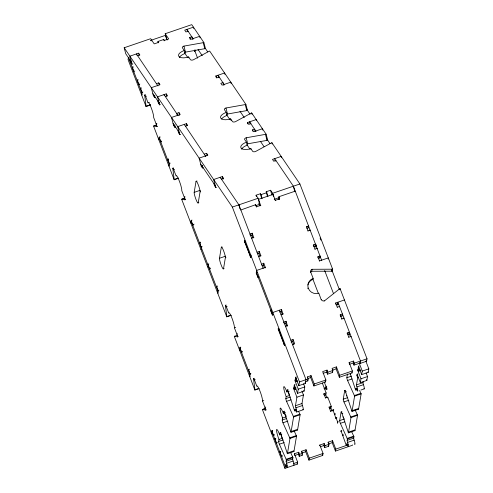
<?xml version="1.0" encoding="UTF-8"?>
<svg xmlns="http://www.w3.org/2000/svg" width="493" height="493" viewBox="0 0 493 493"><rect width="100%" height="100%" fill="white"/><g stroke="black" fill="none" stroke-linecap="round" stroke-linejoin="round"><path stroke-width="0.74" d="M129.215 57.379L128.396 57.656L128.063 59.635L146.07 106.543L150.562 105.009M133.196 66.802L132.377 67.085L132.266 67.744L133.085 67.461M133.88 71.947L132.377 67.085M138.176 79.774L137.356 80.051L137.245 80.71L137.861 80.501M137.356 80.051L138.86 84.913L139.679 84.636M141.269 87.834L140.45 88.111L140.339 88.771L141.158 88.493M140.45 88.111L142.064 92.314L141.62 94.958L142.44 94.674M150.827 40.697L150.889 40.327L165.42 35.36L167.201 40.007M165.358 35.73L165.42 35.36M160.083 136.851L159.27 137.134L158.826 139.772L159.64 139.488M159.27 137.134L160.773 141.996L161.587 141.719M168.563 158.931L167.743 159.214L167.632 159.874L168.452 159.59M169.734 165.777L168.914 166.055L169.358 163.417L167.743 159.214M194.68 51.445L194.901 50.126L195.308 49.984M194.784 51.475L194.864 50.982A1.744 1.67 9.5 0 1 194.803 50.027M198.833 202.666L198.217 202.876A5.817 0.82 71.1 0 1 195.924 199.271A5.817 0.82 71.1 0 1 194.18 192.362L196.029 181.369L197.052 181.017M192.036 220.094L191.222 220.371L190.779 223.009L191.592 222.731M191.222 220.371L192.726 225.239L193.539 224.956M198.217 202.876L200.066 191.882A5.817 0.82 71.1 0 0 198.322 184.974A5.817 0.82 71.1 0 0 196.029 181.369M200.515 242.174L199.696 242.451L199.585 243.111L200.404 242.833M199.696 242.451L201.199 247.32L201.816 247.11M207.929 264.84L208.04 264.18L208.853 263.903M208.04 264.18L209.543 269.049L210.357 268.771M224.124 268.562L223.514 268.771A5.817 0.82 71.1 0 1 221.215 265.16A5.817 0.82 71.1 0 1 219.477 258.258L221.32 247.258L222.14 246.981M217.333 285.983L216.513 286.26L216.402 286.92L217.222 286.643M216.513 286.26L218.128 290.469L217.684 293.107L218.504 292.83M223.514 268.771L225.356 257.771A5.817 0.82 71.1 0 0 223.619 250.863A5.817 0.82 71.1 0 0 221.32 247.258M240.744 210.018L255.651 204.687L256.415 207.035M249.982 234.452L250.068 233.953L252.25 233.207L253.778 237.909M255.547 205.304L255.651 204.687M252.921 237.817L251.917 235.192L252.25 233.207M258.338 200.454L258.529 199.338L273.054 194.371L275.304 200.577M260.729 205.791L258.529 199.338M240.806 347.14L239.992 347.423L239.549 350.061L240.368 349.784M239.992 347.423L241.496 352.285L242.309 352.008M259.922 256.046L258.911 253.414L259.244 251.436L257.063 252.182M258.634 256.631L260.859 255.639L259.244 251.436M258.652 276.974L257.839 277.257L256.224 273.048L256.668 270.411L265.382 267.428L263.767 263.225L261.524 264.34M260.772 256.138L260.859 255.639M257.839 277.257L257.95 276.598L258.763 276.314M272.956 194.988L273.054 194.371M264.445 267.828L263.435 265.203L263.767 263.225M263.163 268.42L238.889 204.835L220.186 177.289L220.383 178.041M265.302 267.927L265.382 267.428M249.285 369.226L248.466 369.503L248.355 370.163L249.175 369.886M295.202 191.506L295.264 191.136L278.896 196.738L278.816 199.369M248.466 369.503L250.08 373.706L249.637 376.35L250.456 376.067M279.599 199.455L278.896 196.738M273.184 314.83L272.364 315.107L270.749 310.904L270.86 310.245L271.68 309.961M272.364 315.107L272.808 312.47L281.528 309.487L283.037 314.312M279.291 310.565L279.346 310.233L306.005 379.678L305.377 383.418L298.838 385.655L295.609 377.244L296.429 376.96M282.304 314.355L281.195 311.465L281.528 309.487M280.899 314.811L283.142 313.696M283.728 322.884L283.876 322.021L286.051 321.276L287.561 326.101M286.827 326.144L285.718 323.254L286.051 321.276M272.758 430.383L271.945 430.66L271.501 433.304L272.321 433.02M306.399 226.916L308.618 225.923L308.285 227.902L306.923 228.37M271.945 430.66L273.449 435.529L274.262 435.251M308.014 231.125L306.443 226.669M275.858 438.443L275.039 438.721L274.928 439.386L275.747 439.103M293.828 344.373L292.713 341.483L293.045 339.498L290.87 340.244M292.423 344.823L294.66 343.707L293.045 339.498M276.542 443.595L275.039 438.721M286.341 464.702L285.521 464.979A2.329 0.327 71.1 0 1 286.162 465.762A4.653 0.659 71.1 0 0 287.45 467.321A4.653 0.659 71.1 0 0 286.581 463.272A2.329 0.327 71.1 0 1 286.15 461.245L286.384 459.852A2.329 0.327 71.1 0 0 286.143 459.279L279.34 444.218A2.329 0.327 71.1 0 1 278.644 441.457L278.976 439.473A8.141 1.152 71.1 0 1 276.536 429.804A8.141 1.152 71.1 0 1 279.747 434.857L281.059 434.407M279.747 434.857L280.079 432.879L280.899 432.595M294.155 430.907L296.281 435.609A2.329 0.327 71.1 0 1 296.515 436.188L293.945 451.496L287.407 453.733L289.983 438.419A2.329 0.327 71.1 0 0 289.742 437.846L282.939 422.784A2.329 0.327 71.1 0 1 282.243 420.024L282.569 418.039A8.141 1.152 71.1 0 1 280.135 408.37A8.141 1.152 71.1 0 1 283.346 413.424L284.652 412.974M283.346 413.424L283.678 411.445L284.498 411.162M298.604 411.353L299.88 414.182A2.329 0.333 71.1 0 1 300.114 414.755L297.544 430.062L291.006 432.299L293.575 416.992A2.329 0.333 71.1 0 0 293.341 416.412L286.538 401.351A2.329 0.327 71.1 0 1 285.835 398.59L286.168 396.606A8.141 1.152 71.1 0 1 283.734 386.937A8.141 1.152 71.1 0 1 286.944 391.99L288.91 391.319M286.944 391.99L287.277 390.012L288.097 389.729M313.289 245.76L313.437 244.892L315.619 244.146L315.927 247.283L314.947 245.249M280.831 451.409L280.018 451.693L279.907 452.358L280.517 452.149M282.569 418.039L285.841 416.924L286.063 415.605M286.168 396.606L289.44 395.491L289.662 394.172M310.701 272.382L310.744 272.136A2.329 2.231 9.5 0 1 312.118 269.289L331.925 269.209A2.329 2.231 9.5 0 0 332.584 269.086L299.91 183.969L271.889 142.699A2.329 1.06 -14.7 0 0 271.292 142.952L255.51 151.53A2.329 1.06 -14.7 0 1 252.706 151.363L250.838 148.609A8.141 3.704 -14.7 0 1 241.034 148.011A8.141 3.704 -14.7 0 1 246.482 142.194L244.614 139.445A2.329 1.06 -14.7 0 1 246.173 137.781L265.462 134.361A2.329 1.06 -14.7 0 0 266.115 134.188L267.693 140.203A2.329 1.06 -14.7 0 1 267.04 140.376L247.751 143.796A2.329 1.06 -14.7 0 0 246.82 144.239M315.009 249.347L313.437 244.892M310.479 272.407A2.329 2.231 9.5 0 1 311.786 271.267L312.118 269.289M280.018 451.693L281.521 456.555L282.335 456.278M295.658 409.19L294.839 409.473A2.329 0.327 71.1 0 1 295.486 410.25A4.653 0.659 71.1 0 0 296.768 411.809A4.653 0.659 71.1 0 0 295.899 407.766A2.329 0.327 71.1 0 1 295.467 405.739L296.903 397.198L293.674 388.786L293.896 387.467L294.709 387.19M295.929 389.15L294.703 389.569L294.906 388.361L294.099 386.259L294.321 384.941L295.134 384.657M303.577 383.788L304.785 386.943L304.082 391.115L297.544 393.352L298.247 389.18L295.017 380.769L295.239 379.45L296.059 379.172M297.68 380.997L296.046 381.551L296.194 380.664L295.387 378.562L295.609 377.244M317.165 248.725L317.233 248.355L315.052 249.101M318.299 293.236L313 279.432L313.166 278.446L310.744 272.136M317.819 257.549L317.96 256.68L320.142 255.935L319.809 257.913L318.176 258.474M319.532 261.136L317.96 256.68M352.575 444.871L352.513 445.241L335.443 451.083L335.776 449.105L332.547 440.693L328.184 442.184L328.991 444.285L328.658 446.264L324.665 447.632L324.998 445.654L324.191 443.546L319.834 445.037L323.063 453.449L322.73 455.427L308.957 460.142L309.29 458.157L306.061 449.745L301.704 451.237L302.511 453.344L302.178 455.322L299.239 456.327L299.571 454.349L298.764 452.241L294.407 453.733L297.636 462.144L297.304 464.129L284.954 468.35L285.521 464.979M296.244 410.305L294.604 410.866L294.839 409.473M298.838 385.655L299.467 381.915L232.351 207.072L124.181 47.759L150.673 38.694L154.198 43.889L158.561 42.398L157.939 41.486L163.75 39.495L164.372 40.414L168.729 38.922L165.198 33.727L191.74 24.65L203.868 42.509L205.445 48.524A2.329 1.06 -14.7 0 1 204.792 48.696L185.504 52.116A2.329 1.06 -14.7 0 0 184.573 52.56M321.701 260.47L293.372 186.2L274.669 158.654L275.328 161.162M293.563 465.072A4.653 0.659 71.1 0 0 293.119 461.035A2.329 0.327 71.1 0 1 292.688 459.008L292.922 457.621A2.329 0.327 71.1 0 0 292.682 457.042L290.556 452.34M302.788 409.443A4.653 0.659 71.1 0 0 302.437 405.529A2.329 0.327 71.1 0 1 302.006 403.502L303.441 394.961L301.926 391.023M294.303 454.355L294.407 453.733M307.336 377.077L311.009 375.586L314.238 383.998L313.905 385.976L325.559 381.989L325.891 380.011L322.662 371.599L327.025 370.107L327.833 372.215L327.5 374.193L332.553 372.461L332.886 370.483L332.079 368.382L336.436 366.891L339.665 375.302L339.332 377.281L352.045 372.936L352.378 370.952L349.149 362.54L353.506 361.055L354.313 363.156L353.98 365.134L360.155 363.021M321.196 299.719L318.817 293.162A8.141 7.802 9.5 0 1 308.365 288.411A8.141 7.802 9.5 0 1 313.166 278.446M328.104 259.022L328.295 257.907L319.575 260.889M305.672 381.656L307.854 380.91L308.187 378.932L307.379 376.831M313.905 385.976L310.676 377.564L311.009 375.586M299.239 456.327L298.431 454.226L298.764 452.241M324.184 301.075L339.486 288.91A2.329 2.231 9.5 0 1 340.078 288.608L367.026 358.805L366.619 361.227L360.081 363.464L359.73 362.54M311.786 271.267L331.598 271.193L331.925 269.209M301.519 452.352L301.704 451.237M332.584 269.086L332.251 271.064A2.329 2.231 9.5 0 1 331.598 271.193M308.957 460.142L305.728 451.73L306.061 449.745M335.554 303.934L335.721 302.949L344.441 299.966L344.373 300.336M339.363 289.65L339.424 289.28M339.936 289.471L340.078 288.608M338.272 304.557L337.459 304.84L337.902 302.203L360.488 361.042L360.081 363.464M337.292 307.398L335.721 302.949M327.5 374.193L326.693 372.092L327.025 370.107M323.784 394.659L323.95 393.673L326.126 392.927L322.323 383.018M339.43 306.899L339.517 306.406L337.335 307.151M326.126 392.927L325.793 394.905L324.16 395.466M325.522 398.128L323.95 393.673M340.164 315.23L340.244 314.731L342.425 313.986L342.093 315.97L340.46 316.524M327.599 397.999L327.74 397.13L325.559 397.876M319.71 445.783L319.834 445.037M341.815 319.187L340.244 314.731M329.016 407.236L331.241 406.244L327.74 397.13M339.332 377.281L336.103 368.869L336.436 366.891M324.665 447.632L323.858 445.53L324.191 443.546M331.241 406.244L330.908 408.222L329.546 408.691M330.63 411.445L329.059 406.99M332.769 410.946L332.966 409.794L333.779 409.51M328.085 442.8L328.184 442.184M347.158 333.453L347.245 332.96L349.42 332.214L349.728 335.351L348.754 333.317M336.762 418.23L335.949 418.514L332.966 409.794M348.816 337.409L347.245 332.96M335.949 418.514L336.06 417.854L336.873 417.571M335.443 451.083L332.214 442.671L332.547 440.693M350.954 336.916L351.034 336.417L348.853 337.163M337.452 423.376L337.674 422.057L336.06 417.854M349.062 363.039L349.149 362.54M347.355 443.829L346.542 444.107A2.329 0.327 71.1 0 1 347.183 444.889A4.653 0.659 71.1 0 0 348.471 446.448A4.653 0.659 71.1 0 0 347.602 442.4A2.329 0.327 71.1 0 1 347.171 440.378L347.399 438.986A2.329 0.327 71.1 0 0 347.164 438.413L340.355 423.345A2.329 0.327 71.1 0 1 339.659 420.584L341.101 412.006L341.92 411.723M355.176 410.034L357.302 414.742A2.329 0.327 71.1 0 1 357.536 415.316L354.966 430.623L348.428 432.86L350.998 417.553A2.329 0.327 71.1 0 0 350.763 416.979L343.954 401.912A2.329 0.327 71.1 0 1 343.257 399.151L344.699 390.573L345.519 390.29M359.625 390.481L360.901 393.309A2.329 0.333 71.1 0 1 361.135 393.882L358.565 409.19L352.027 411.427L354.596 396.119A2.329 0.333 71.1 0 0 354.362 395.546L347.553 380.479A2.329 0.327 71.1 0 1 346.856 377.718L347.491 373.965M340.897 431.646L341.039 430.82L341.852 430.543M350.683 373.3L350.461 374.618A8.141 1.152 71.1 0 1 350.209 373.947M353.98 365.134L353.173 363.033L353.506 361.055M346.542 444.107L346.308 445.499L341.039 430.82M356.679 388.324L355.86 388.601A2.329 0.327 71.1 0 1 356.501 389.384A4.653 0.659 71.1 0 0 357.789 390.943A4.653 0.659 71.1 0 0 356.92 386.894A2.329 0.327 71.1 0 1 356.488 384.867L357.702 377.65L356.895 375.543L357.111 374.224L357.93 373.947M366.114 372.874L367.525 376.553L366.878 380.399L360.34 382.636L360.987 378.79L357.758 370.379L357.98 369.06L358.799 368.776M360.833 370.459L358.787 371.161L359.046 369.633L358.238 367.525L358.46 366.207L359.28 365.929M356.852 389.575L355.626 389.994L355.86 388.601M365.843 361.098L368.819 368.856L368.228 372.381L361.689 374.618L362.281 371.093L359.206 363.076M354.393 443.934A4.653 0.659 71.1 0 0 354.14 440.163A2.329 0.327 71.1 0 1 353.703 438.141L353.937 436.749A2.329 0.327 71.1 0 0 353.703 436.176L351.577 431.467M363.902 388.694A4.653 0.659 71.1 0 0 363.458 384.657A2.329 0.327 71.1 0 1 363.027 382.63L363.242 381.329M250.845 257.549L244.355 240.233L244.781 242.303L250.832 257.556M188.147 31.225L185.966 31.971L184.721 30.141L193.441 27.158L193.792 28.495M137.67 55.758L139.852 55.013L138.607 53.182L129.887 56.159L131.988 64.176L132.808 63.899M190.23 39.477L189.7 37.474L191.882 36.728L192.584 39.397M131.039 60.06L130.22 60.343L130.744 62.346L131.988 64.176M130.744 62.346L131.97 61.927M133.991 71.288L134.811 71.01M138.971 84.254L139.79 83.976M156.577 83.607L158.752 82.861L159.997 84.691L151.283 87.674L153.385 95.691L154.629 97.522L155.449 97.244M142.064 92.314L142.884 92.037M142.502 92.789L141.953 92.98L128.396 57.656M146.07 106.531A2.329 0.327 71.1 0 0 146.07 106.266L144.683 95.032L145.503 94.755M144.683 95.032A2.329 0.327 71.1 0 1 145.601 96.48L146.421 96.197M153.385 95.691L154.204 95.414M154.925 95.241L154.106 95.519L154.629 97.522M216.372 77.98L215.848 75.977L224.561 72.995L224.913 74.332M165.291 96.437L167.472 95.691L166.227 93.861L157.507 96.844L159.609 104.861L160.428 104.578M219.274 77.068L217.093 77.808L215.848 75.977M145.601 96.48L148.023 102.784L149.336 102.341M158.66 100.738L157.84 101.022L158.364 103.025L159.609 104.861M146.07 106.266L150.562 104.732M158.364 103.025L159.59 102.606M175.668 127.028L174.849 127.305L173.604 125.468L171.502 117.457L180.222 114.475L178.977 112.638L176.796 113.384L177.32 115.387M157.612 126.3L156.792 126.578A2.329 0.327 71.1 0 0 156.096 123.817L156.916 123.533M156.491 124.988L153.631 125.968L156.792 126.578M156.836 124.945L153.563 126.066L174.177 179.76L178.669 178.226M173.604 125.468L174.83 125.049M175.144 125.019L174.325 125.302L174.849 127.305M185.51 126.22L187.691 125.475L186.446 123.638L177.726 126.621L179.834 134.638L180.648 134.361M178.879 130.522L178.059 130.799L178.583 132.808L179.834 134.638M159.972 137.51L159.159 137.793L169.247 164.077L169.795 163.892M178.583 132.808L179.809 132.389M160.884 141.337L161.698 141.06M247.825 123.891L247.474 122.554L256.187 119.571L256.452 120.575M250.894 123.644L248.719 124.39L247.474 122.554M252.804 131.224L252.453 129.887L254.628 129.141L255.158 131.15M169.358 163.417L170.177 163.14M204.416 154.062L206.598 153.317L207.843 155.153L199.123 158.136L201.224 166.153L202.475 167.984L203.289 167.706M174.177 179.76A2.329 0.327 71.1 0 0 174.177 179.483L172.79 168.255L173.61 167.971M172.79 168.255A2.329 0.327 71.1 0 1 173.709 169.697L174.528 169.413M201.224 166.153L202.45 165.734M202.765 165.703L201.945 165.981L202.475 167.984M174.177 179.483L178.263 178.09M221.431 179.125L223.612 178.38L222.368 176.543L213.648 179.526L215.749 187.543L216.569 187.266M281.558 157.754L281.207 156.417L272.487 159.399L273.732 161.236L275.914 160.49M214.8 183.427L213.98 183.704L214.504 185.707L215.749 187.543M194.18 192.362L200.312 190.267M214.504 185.707L215.731 185.288M185.719 199.517L184.9 199.794A2.329 0.327 71.1 0 0 184.203 197.034L185.023 196.756M200.066 191.882L200.676 191.672M185.004 198.063L181.738 199.184L184.9 199.794M184.937 198.168L181.671 199.283L226.792 316.833L231.291 315.298M267.268 195.746L266.214 191.734L270.577 190.243L272.647 193.299L273.523 196.639M256.397 196.553L256.046 195.216L260.403 193.724L261.025 194.643L266.836 192.652L267.89 196.664M191.654 220.846L191.111 221.03L218.017 291.129L218.565 290.944M232.351 207.072L258.122 198.272L259.7 204.281L255.423 205.741M272.647 193.299L299.91 183.969M192.837 224.58L194.063 224.161M274.225 199.314L279.229 197.601M256.459 206.789L260.815 205.298M275.347 200.331L279.704 198.839M201.31 246.66L202.13 246.377M200.867 249.298L201.483 249.088M250.142 235.796L251.917 235.192M251.683 238.162L253.864 237.416M245.797 241.108L244.978 241.385L244.811 242.377L245.631 242.1M219.477 258.258L225.603 256.157M225.356 257.771L225.973 257.562M308.057 230.872L310.233 230.126M207.596 266.824L208.206 266.614M209.654 268.389L210.468 268.106M251.177 255.127L250.358 255.405L250.191 256.397L251.282 256.021M257.821 253.79L258.911 253.414M316.266 244.861L315.452 245.138L315.113 244.263M313.647 246.685L316.37 245.754M262.073 265.672L263.435 265.203M256.878 272.204L256.335 272.389L272.475 314.448L273.023 314.263M256.224 273.048L257.038 272.771M218.128 290.469L218.947 290.186M226.792 316.82A2.329 0.327 71.1 0 0 226.792 316.555L225.412 305.327L226.225 305.044M225.412 305.327A2.329 0.327 71.1 0 1 226.33 306.769L227.144 306.486M226.792 316.555L230.878 315.163M270.749 310.904L271.569 310.621M279.562 312.026L281.195 311.465M238.335 336.59L237.515 336.867A2.329 0.327 71.1 0 0 236.819 334.106L234.397 327.796L235.709 327.352M236.819 334.106L237.638 333.829M237.558 335.24L234.286 336.355L254.899 390.055L258.985 388.657M335.93 304.742L338.112 303.996M284.221 323.765L285.718 323.254M285.484 326.224L287.666 325.479M279.599 329.17L278.785 329.453L278.619 330.439L284.64 345.618L278.785 329.453C277.836 326.366 277.867 331.358 279.432 330.162M240.695 347.805L239.881 348.083L249.969 374.366L250.518 374.181M241.607 351.626L242.42 351.349M341.859 318.94L344.04 318.195M284.572 343.331L283.999 344.459L284.818 344.182M291.08 342.037L292.713 341.483M349.66 333.065L349.254 333.2L348.921 332.325M347.861 334.611L349.907 333.915M250.08 373.706L250.9 373.429M254.899 390.043A2.329 0.327 71.1 0 0 254.899 389.778L253.513 378.544L254.333 378.267M253.513 378.544A2.329 0.327 71.1 0 1 254.431 379.986L255.251 379.709M254.899 389.778L258.985 388.379M295.387 378.562L296.613 378.143M295.017 380.769L296.244 380.349M296.194 380.664L297.014 380.386M307.952 378.501L310.676 377.564M323.149 373.3L326.693 372.092M332.559 370.083L336.103 368.869M349.358 364.333L353.173 363.033M299.467 381.915L308.187 378.932M327.833 372.215L332.886 370.483M354.313 363.156L367.026 358.805M294.099 386.259L294.913 385.982M293.674 388.786L294.487 388.509M294.906 388.361L296.127 387.942M287.277 390.012A2.329 0.327 71.1 0 1 288.195 391.454L289.015 391.171M358.238 367.525L359.058 367.248M266.442 409.806L265.622 410.09A2.329 0.327 71.1 0 0 264.926 407.323L262.504 401.019L263.81 400.569M298.247 389.18L304.785 386.943M314.238 383.998L325.891 380.011M339.665 375.302L352.378 370.952M359.046 369.633L360.272 369.214M357.758 370.379L358.577 370.095M362.281 371.093L368.819 368.856M285.835 398.59L290.334 397.05M346.856 377.718L351.355 376.177M356.895 375.543L357.708 375.265M264.926 407.323L265.745 407.045M327.463 388.934L326.643 389.217A2.329 0.327 71.1 0 0 325.947 386.45L326.767 386.173M296.903 397.198L303.441 394.961M265.32 408.494L262.461 409.473L265.622 410.09M324.295 388.324L326.748 387.486M265.659 408.457L262.393 409.572L284.954 468.35M286.538 401.351L291.03 399.811M324.228 388.422L326.68 387.584M347.553 380.479L352.051 378.944M357.702 377.65L358.516 377.367M360.987 378.79L367.525 376.553M295.467 405.739L302.006 403.502M356.488 384.867L363.027 382.63M295.899 407.766L302.437 405.529M356.92 386.894L363.458 384.657M283.678 411.445A2.329 0.327 71.1 0 1 284.597 412.887L285.416 412.604M344.699 390.573A2.329 0.327 71.1 0 1 345.618 392.015L346.437 391.738M288.195 391.454L294.383 410.231L295.609 409.812M350.375 374.101L355.398 389.365L356.624 388.946M295.486 410.25L296.299 409.973M356.501 389.384L357.32 389.1M296.632 412.012L303.17 409.775M360.919 390.025L364.191 388.909M282.243 420.024L286.735 418.483M343.257 399.151L347.756 397.611M293.341 416.412L299.88 414.182M354.362 395.546L360.901 393.309M293.575 416.992L300.114 414.755M354.596 396.119L361.135 393.882M282.939 422.784L287.838 421.108M343.954 401.912L348.859 400.236M272.376 431.135L271.834 431.32L285.287 466.372L286.513 465.953M330.674 411.199L333.397 410.262M273.56 434.869L274.373 434.586M334.581 413.997L335.394 413.719M334.47 414.656L335.283 414.379M280.079 432.879A2.329 0.327 71.1 0 1 280.998 434.321L281.817 434.037M341.101 412.006A2.329 0.327 71.1 0 1 342.019 413.448L342.838 413.171M284.597 412.887L290.784 431.665L297.322 429.434A2.323 0.327 71.1 0 0 297.544 430.062M345.618 392.015L351.805 410.798L358.337 408.561A2.329 0.327 71.1 0 0 358.565 409.19M278.976 439.473L282.243 438.357A8.141 1.152 71.1 0 1 280.745 433.914M278.644 441.457L283.136 439.916M339.659 420.584L344.564 418.908M289.742 437.846L296.281 435.609M350.763 416.979L357.302 414.742M276.653 442.93L277.473 442.652M289.983 438.419L296.515 436.188M337.674 422.057L338.488 421.78M350.998 417.553L357.536 415.316M279.34 444.218L284.239 442.541M340.355 423.345L344.853 421.811M280.998 434.321L287.185 453.098L293.723 450.867A2.323 0.327 71.1 0 0 293.945 451.496M342.019 413.448L348.206 432.232L354.744 429.995A2.329 0.327 71.1 0 0 354.966 430.623M281.632 455.896L282.446 455.618M342.653 435.023L343.467 434.746M342.543 435.689L343.356 435.405M294.623 455.526L298.431 454.226M301.919 453.03L305.728 451.73M320.321 446.738L323.858 445.53M328.671 443.879L332.214 442.671M299.571 454.349L302.511 453.344M324.998 445.654L328.991 444.285M286.143 459.279L292.682 457.042M347.164 438.413L353.703 436.176M286.384 459.852L292.922 457.621M347.399 438.986L353.937 436.749M286.15 461.245L292.688 459.008M347.171 440.378L353.703 438.141M286.581 463.272L293.119 461.035M347.602 442.4L354.14 440.163M286.162 465.762L286.981 465.478M347.183 444.889L348.003 444.606M293.6 463.525L297.636 462.144M309.29 458.157L323.063 453.449M335.776 449.105L347.978 444.926M280.8 156.558L281.207 156.417M187.747 57.533L185.023 53.521L184.234 50.514L182.367 47.766A2.329 1.06 -14.7 0 1 183.926 46.102L203.215 42.688A2.329 1.06 -14.7 0 0 203.868 42.509M229.775 119.429L227.051 115.417L226.262 112.41L224.395 109.662A2.329 1.06 -14.7 0 1 225.954 107.998L245.243 104.584A2.329 1.06 -14.7 0 0 245.89 104.405L247.468 110.42A2.329 1.06 -14.7 0 1 246.82 110.598L227.532 114.012A2.329 1.06 -14.7 0 0 226.601 114.456M234.354 336.257L237.515 336.867M324.074 388.718L326.643 389.217M245.89 104.405L209.642 51.019A2.329 1.06 -14.7 0 0 209.044 51.272L193.262 59.856A2.329 1.06 -14.7 0 1 190.458 59.684L188.591 56.929A8.141 3.704 -14.7 0 1 178.786 56.331A8.141 3.704 -14.7 0 1 184.234 50.514M226.262 112.41A8.141 3.704 -14.7 0 0 220.815 118.228A8.141 3.704 -14.7 0 0 230.619 118.831L232.486 121.58A2.329 1.06 -14.7 0 0 235.29 121.753L251.073 113.168A2.329 1.06 -14.7 0 1 251.67 112.922L266.115 134.188M205.291 48.296L207.738 51.907M246.605 109.15L250.08 114.265M266.867 138.989L269.961 143.549M198.05 49.503L202.253 55.691M239.962 111.227L244.257 117.556M260.47 141.436L264.014 146.655M189.7 37.474L190.951 39.304L199.665 36.322L200.059 37.825M252.453 129.887L253.698 131.723L262.412 128.741L262.763 130.078M246.482 142.194L247.27 145.201L249.994 149.213M266.214 191.734L266.836 192.652M256.046 195.216L258.122 198.272M258.868 203.061L259.7 204.281M131.465 62.173L125.758 53.768L124.181 47.759M152.861 93.688L159.085 102.852M173.08 123.466L179.304 132.635M200.7 164.144L215.225 185.541M309.783 230.447L309.425 229.96L309.407 230.441M343.701 318.768L343.257 318.028L343.27 318.768M320.105 237.996L320.912 240.097M331.986 270.367L339.264 289.323M366.367 360.568L366.619 361.227M368.024 371.858L368.228 372.381M366.576 379.61L366.878 380.399M307.872 226.817L308.285 227.902M319.624 257.445L319.809 257.913M324.653 270.534L333.533 293.668M341.908 315.495L342.093 315.97M337.157 304.052L337.459 304.84M358.46 366.207L361.689 374.618M357.98 369.06L358.787 371.161M357.111 374.224L360.34 382.636M351.842 372.406L352.045 372.936M332.3 371.808L332.553 372.461M259.053 203.554L259.91 205.791M325.257 381.206L325.559 381.989M324.197 381.896L325.947 386.45M194.864 50.982L197.613 58.131M325.663 394.573L326.791 397.506M330.47 407.089L331.943 410.915M307.601 380.257L307.854 380.91M305.075 382.63L305.377 383.418M328.412 445.604L328.658 446.264M303.78 390.327L304.082 391.115M295.239 379.45L296.046 381.551M322.428 454.638L322.73 455.427M294.321 384.941L297.544 393.352M293.896 387.467L294.703 389.569M150.889 40.327L151.141 40.993M301.926 454.663L302.178 455.322M297.002 463.34L297.304 464.129M156.096 123.817L153.674 117.507A8.141 1.152 71.1 0 0 151.24 107.838A8.141 1.152 71.1 0 0 148.023 102.784M173.709 169.697L176.13 176.007A8.141 1.152 71.1 0 1 179.347 181.054A8.141 1.152 71.1 0 1 181.781 190.723L184.203 197.034M226.33 306.769L228.752 313.08A8.141 1.152 71.1 0 1 231.963 318.127A8.141 1.152 71.1 0 1 234.397 327.796M254.431 379.986L256.853 386.296A8.141 1.152 71.1 0 1 260.07 391.343A8.141 1.152 71.1 0 1 262.504 401.019M293.378 186.212L294.777 191.555M271.889 142.699L272.241 144.036M265.462 134.361L267.04 140.376M251.67 112.922L252.022 114.253M256.009 131.477L249.649 121.808L250.179 123.811M270.577 190.243L271.803 194.92M245.243 104.584L246.82 110.598M250.838 148.609L250.986 149.176M246.173 137.781L247.751 143.796M261.025 194.643L262.079 198.648M260.403 193.724L261.629 198.402M231.186 83.668L230.792 82.165L222.072 85.147L220.827 83.311L223.009 82.565L223.705 85.24M224.383 84.901L218.029 75.232L218.682 77.74M230.619 118.831L230.816 119.583M230.964 120.144L231.063 120.52M225.954 107.998L227.532 114.012M203.215 42.688L204.792 48.696M238.895 204.848L239.949 208.853M193.256 39.064L186.902 29.395L187.513 31.725M222.368 176.543L223.064 179.218M188.591 56.929L188.837 57.872M183.926 46.102L185.504 52.116M206.598 153.317L207.122 155.326M205.858 156.651L184.265 124.384L184.394 124.889M165.198 33.727L166.603 39.07M186.446 123.638L186.97 125.647M163.75 39.495L164.101 40.833M178.977 112.638L179.674 115.313M178.17 115.719L164.046 94.607L164.311 95.605M157.939 41.486L158.29 42.823M166.227 93.861L166.924 96.529M158.752 82.861L159.282 84.864M157.951 85.936L136.425 53.922L136.721 55.05M138.607 53.182L139.131 55.185M179.427 57.576A8.141 3.704 -14.7 0 1 185.023 53.521M221.653 119.053A8.141 3.704 -14.7 0 1 227.051 115.417M241.675 149.25A8.141 3.704 -14.7 0 1 247.27 145.201M287.407 453.733A2.323 0.327 71.1 0 1 287.185 453.098M291.006 432.299A2.323 0.327 71.1 0 1 290.784 431.665M294.604 410.866A2.323 0.327 71.1 0 1 294.383 410.231M285.841 416.924A8.141 1.152 71.1 0 1 284.51 413.023M289.44 395.491A8.141 1.152 71.1 0 1 287.943 391.048M355.626 389.994A2.329 0.327 71.1 0 1 355.398 389.365M352.027 411.427A2.329 0.327 71.1 0 1 351.805 410.798M348.428 432.86A2.329 0.327 71.1 0 1 348.206 432.232M346.862 396.052A8.141 1.152 71.1 0 1 346.61 395.38M343.264 417.485A8.141 1.152 71.1 0 1 343.011 416.813M324.228 300.829A2.329 2.231 9.5 0 1 321.239 299.473M307.977 288.732A8.141 7.802 9.5 0 1 307.811 288.023M307.897 284.948A8.141 7.802 9.5 0 1 313 279.432"/></g></svg>
